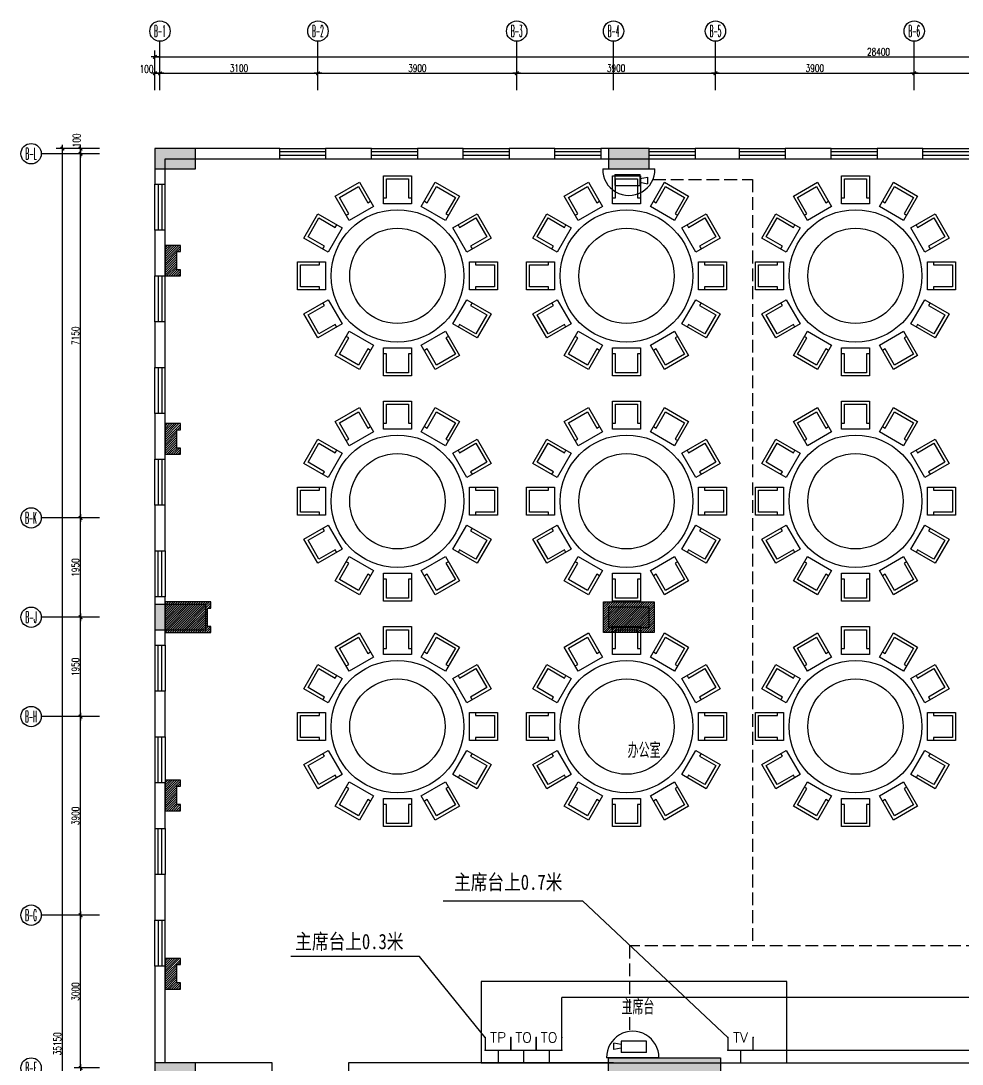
# Model space of a CAD drawing. Extents: x -41969 to 449372, y 65390 to 759577.
# Drawn here: x 178495 to 196965, y 720168 to 740650 of the extents above; entities that cross this region are included whole.
import ezdxf
from ezdxf.enums import TextEntityAlignment as Align

# ---------------------------------------------------------------- set-up
doc = ezdxf.new("R2010")
doc.units = 0
doc.header["$LTSCALE"] = 1000
doc.header["$MEASUREMENT"] = 0
doc.linetypes.add('DASH', pattern=[0.35, 0.25, -0.1])
for name, color, linetype in [('0-电气文字', 6, 'Continuous'), ('AXIS_TEXT', 7, 'Continuous'), ('EQUIP-通讯', 241, 'Continuous'), ('IN-furn', 8, 'Continuous'), ('jg新结构柱', 9, 'Continuous'), ('WALL', 7, 'Continuous'), ('WINDOW', 2, 'Continuous'), ('WINDOW_TEXT', 7, 'Continuous'), ('WIRE-照明', 120, 'Continuous'), ('安保设备SA', 241, 'Continuous'), ('标注', 1, 'Continuous')]:
    doc.layers.add(name, color=color, linetype=linetype)
doc.styles.add('-宋体', font='', dxfattribs={"width": 1.3})
doc.styles.add('_TCH_AXIS', font='COMPLEX', dxfattribs={"bigfont": 'GBCBIG'})
doc.styles.add('_TEL_DIM', font='SIMPLEX', dxfattribs={"width": 0.8, "height": 3.5, "bigfont": 'HZTXT'})
doc.styles.add('COMPLEX', font='complex_.ttf')
doc.styles.add('DIM_FONT', font='SIMPLEX', dxfattribs={"width": 0.7, "bigfont": 'GBCBIG'})
doc.styles.add('SIMPLEX', font='SIMPLEX.SHX')
doc.styles.get("Standard").update_dxf_attribs({"font": 'gbenor.shx', "bigfont": 'gbcbig.shx'})
doc.styles.get('-宋体').set_extended_font_data('NSimSun')
doc.linetypes.add('TV', pattern='A,2.8,-0.1,["TV",_TEL_DIM,S=0.07,R=0,X=0,Y=-0.1],-0.52', length=3.42)
doc.dimstyles.new('DIMN', dxfattribs={"dimtxt": 300, "dimasz": 1, "dimexe": 250, "dimexo": 0, "dimgap": 150, "dimtad": 1, "dimdec": 0, "dimzin": 0, "dimdsep": 46, "dimtxsty": 'DIM_FONT', "dimblk": '_DIMX', "dimcen": 0.09, "dimclrd": 1, "dimclrt": 7, "dimadec": 0, "dimazin": 0, "dimtfac": 1, "dimtdec": 0, "dimtix": 1, "dimtmove": 2, "dimatfit": 3, "dimldrblk": '_DIMX', "dimfxl": 0, "dimtolj": 1, "dimtzin": 0, "dimarcsym": 0})

# ---------------------------------------------------------------- blocks, each defined once
blk = doc.blocks.new('*U35')
blk.add_lwpolyline([(-275, -275), (-275, 275), (275, 275), (275, -275)], close=True)
blk.add_lwpolyline([(155, -275), (155, -215), (-215, -215), (-215, 215), (155, 215), (155, 275)])
blk = doc.blocks.new('*U36')
at = {"color": 0, "linetype": 'ByBlock', "lineweight": -2}
for p, rotation in [((407628, -741958, 0), 299.9999999999331), ((408472, -741732, 0), 269.9999999999397), ((409316, -741958, 0), 239.9999999999465), ((407011, -742576, 0), 329.9999999999264), ((409933, -742576, 0), 209.9999999999531), ((410159, -743419, 0), 180), ((407011, -744263, 0), 29.9999999999933), ((409933, -744263, 0), 149.9999999999665), ((407628, -744880, 0), 59.99999999998658), ((409316, -744880, 0), 119.9999999999732), ((408472, -745107, 0), 89.99999999997988)]:
    blk.add_blockref('*U35', p, dxfattribs=dict(at, rotation=rotation))
blk.add_blockref('*U35', (406785, -743419, 0), dxfattribs=at)
blk = doc.blocks.new('*U37')
blk.add_circle((1962, 1962, 0), 1300)
at = {"color": 8}
blk.add_circle((1962, 1962, 0), 936, dxfattribs=at)
blk.add_blockref('*U36', (-406510, 745382), dxfattribs=at)
blk = doc.blocks.new('asdsdggf54554')
at = {"layer": 'jg新结构柱'}
h = blk.add_hatch(color=256, dxfattribs=at)
h.paths.add_polyline_path([(-88250, -2243116), (-88771, -2243116), (-88771, -2243366), (-88250, -2243366)])
h.paths.add_polyline_path([(-77521, -2218066), (-77521, -2217666), (-78321, -2217666), (-78321, -2218066)])
h.paths.add_polyline_path([(-86921, -2218066), (-86921, -2217666), (-87721, -2217666), (-87721, -2218066)])
h.paths.add_polyline_path([(-86971, -2243366), (-87550, -2243366), (-87550, -2243116), (-87221, -2243116), (-87221, -2240916), (-86971, -2240916)])
h.paths.add_polyline_path([(-86921, -2235516), (-89271, -2235516), (-89271, -2235816), (-87221, -2235816), (-87221, -2237016), (-86921, -2237016)])
h.paths.add_polyline_path([(-85221, -2240666), (-85221, -2240016), (-84971, -2240016), (-84971, -2240416), (-83121, -2240416), (-83121, -2240666)])
h.paths.add_polyline_path([(-77521, -2240666), (-77521, -2240016), (-77771, -2240016), (-77771, -2240416), (-79171, -2240416), (-79171, -2240666)])
h.paths.add_polyline_path([(-77521, -2224816), (-77521, -2225466), (-77821, -2225466), (-77821, -2225116), (-79171, -2225116), (-79171, -2224816)])
h.paths.add_polyline_path([(-85321, -2224816), (-85321, -2225516), (-85021, -2225516), (-85021, -2225116), (-83571, -2225116), (-83571, -2224816)])
h.paths.add_polyline_path([(-83571, -2232566), (-83571, -2232866), (-84921, -2232866), (-84921, -2233416), (-85221, -2233416), (-85221, -2232016), (-84921, -2232016), (-84921, -2232566)])
h.paths.add_polyline_path([(-79171, -2232566), (-79171, -2232866), (-77821, -2232866), (-77821, -2233416), (-77521, -2233416), (-77521, -2232016), (-77821, -2232016), (-77821, -2232566)])
h.paths.add_polyline_path([(-76121, -2243116), (-76721, -2243116), (-76721, -2243366), (-76371, -2243366), (-76371, -2244766), (-76121, -2244766)])
h.paths.add_polyline_path([(-79221, -2244766), (-79421, -2244766), (-79421, -2243366), (-79821, -2243366), (-79821, -2243116), (-78821, -2243116), (-78821, -2243366), (-79221, -2243366)])
h.paths.add_polyline_path([(-76371, -2252166), (-76121, -2252166), (-76121, -2251916), (-76121, -2250466), (-76371, -2250466)])
h.paths.add_polyline_path([(-83096, -2245116), (-83346, -2245116), (-83346, -2245366), (-83346, -2247366), (-83096, -2247366)])
h.paths.add_polyline_path([(-79221, -2251166), (-79421, -2251166), (-79421, -2252566), (-79821, -2252566), (-79821, -2252816), (-78821, -2252816), (-78821, -2252566), (-79221, -2252566)])
h.paths.add_polyline_path([(-83121, -2251166), (-83321, -2251166), (-83321, -2252516), (-83721, -2252516), (-83721, -2252816), (-82721, -2252816), (-82721, -2252516), (-83121, -2252516)])
h.paths.add_polyline_path([(-95021, -2243416), (-95021, -2242116), (-94721, -2242116), (-94721, -2243116), (-93371, -2243116), (-93371, -2243416)])
h.paths.add_polyline_path([(-97021, -2235516), (-94821, -2235516), (-94821, -2235816), (-96721, -2235816), (-96721, -2237266), (-97021, -2237266)])
h.paths.add_polyline_path([(-96771, -2243365), (-97421, -2243365), (-97421, -2243115), (-97021, -2243115), (-97021, -2241665), (-96771, -2241665)])
h.paths.add_polyline_path([(-91171, -2247015), (-90871, -2247015), (-90871, -2245415), (-90521, -2245415), (-90521, -2245115), (-91521, -2245115), (-91521, -2245415), (-91171, -2245415)])
h.paths.add_polyline_path([(-90871, -2251166), (-91171, -2251166), (-91171, -2252516), (-91721, -2252516), (-91721, -2252816), (-90321, -2252816), (-90321, -2252516), (-90871, -2252516)])
h.paths.add_polyline_path([(-98946, -2245116), (-98696, -2245116), (-98696, -2245366), (-98696, -2247366), (-98946, -2247366)])
h.paths.add_polyline_path([(-105671, -2252166), (-105921, -2252166), (-105921, -2251916), (-105921, -2250466), (-105671, -2250466)])
h.paths.add_polyline_path([(-98721, -2251166), (-98921, -2251166), (-98921, -2252516), (-99321, -2252516), (-99321, -2252816), (-98321, -2252816), (-98321, -2252516), (-98721, -2252516)])
h.paths.add_polyline_path([(-102621, -2251166), (-102821, -2251166), (-102821, -2252566), (-103221, -2252566), (-103221, -2252816), (-102221, -2252816), (-102221, -2252566), (-102621, -2252566)])
h.paths.add_polyline_path([(-105921, -2243116), (-105321, -2243116), (-105321, -2243366), (-105671, -2243366), (-105671, -2244766), (-105921, -2244766)])
h.paths.add_polyline_path([(-102821, -2244765), (-102621, -2244765), (-102621, -2243365), (-102221, -2243365), (-102221, -2243115), (-103221, -2243115), (-103221, -2243365), (-102821, -2243365)])
h.paths.add_polyline_path([(-105121, -2236016), (-105121, -2235616), (-105921, -2235616), (-105921, -2236016)])
h.paths.add_polyline_path([(-96221, -2218066), (-96221, -2217666), (-97021, -2217666), (-97021, -2218066)])
h.paths.add_polyline_path([(-105121, -2218066), (-105121, -2217666), (-105921, -2217666), (-105921, -2218066)])
h = blk.add_hatch(color=256, dxfattribs=at)
h.paths.add_polyline_path([(-104921, -2226616), (-105921, -2226616), (-105921, -2227116), (-104921, -2227116)])
h.paths.add_polyline_path([(-96221, -2226666), (-97021, -2226666), (-97021, -2227066), (-96221, -2227066)])
h.paths.add_polyline_path([(-86921, -2226616), (-87921, -2226616), (-87921, -2227116), (-86921, -2227116)])
for points in [[(-105121, -2218066), (-105121, -2217666), (-105921, -2217666), (-105921, -2218066)], [(-96221, -2218066), (-96221, -2217666), (-97021, -2217666), (-97021, -2218066)], [(-104921, -2227116), (-104921, -2226616), (-105921, -2226616), (-105921, -2227116)], [(-96221, -2227066), (-96221, -2226666), (-97021, -2226666), (-97021, -2227066)], [(-105121, -2236016), (-105121, -2235616), (-105921, -2235616), (-105921, -2236016)], [(-97021, -2235516), (-94821, -2235516), (-94821, -2235816), (-96721, -2235816), (-96721, -2237266), (-97021, -2237266)]]:
    blk.add_lwpolyline(points, close=True, dxfattribs=at)
blk = doc.blocks.new('_AXISO')
blk.add_circle((0, 0), 0.5)
at = {"layer": 'AXIS_TEXT', "style": 'COMPLEX', "width": 1.041667}
blk.add_attdef('A', text='', height=0.56, dxfattribs=at).set_placement((-0.25, -0.28), (0.25, -0.28), align=Align.FIT)
blk = doc.blocks.new('_DIMX')
blk.add_line((-150, 0), (150, 0))
at = {"const_width": 50}
blk.add_lwpolyline([(-70, -70), (70, 70)], dxfattribs=at)
blk = doc.blocks.new('*D64')
at = {"layer": 'Defpoints', "color": 0}
for p in [(86179, -2131215), (86079, -2131549), (86179, -2131549)]:
    blk.add_point(p, dxfattribs=at)
at = {"layer": '标注', "color": 0, "lineweight": -2}
for p, q in [((86079, -2131549), (86079, -2131090)), ((86179, -2131549), (86179, -2131090))]:
    blk.add_line(p, q, dxfattribs=at)
at = {"layer": '标注', "color": 1, "lineweight": -2}
blk.add_line((86080, -2131215), (86179, -2131215), dxfattribs=at)
at = {"layer": '标注', "color": 1, "lineweight": -2, "xscale": 0.5, "yscale": 0.5, "zscale": 0.5, "rotation": 180}
blk.add_blockref('_DIMX', (86079, -2131215), dxfattribs=at)
at = {"layer": '标注', "color": 1, "lineweight": -2, "xscale": 0.5, "yscale": 0.5, "zscale": 0.5}
blk.add_blockref('_DIMX', (86179, -2131215), dxfattribs=at)
at = {"layer": '标注', "color": 7, "insert": (85915, -2131132), "char_height": 150, "attachment_point": 5, "style": 'DIM_FONT'}
blk.add_mtext('\\A1;100', dxfattribs=at)
blk = doc.blocks.new('*D65')
at = {"layer": 'Defpoints', "color": 0}
for p in [(89279, -2131215), (86179, -2131549), (89279, -2131549)]:
    blk.add_point(p, dxfattribs=at)
at = {"layer": '标注', "color": 0, "lineweight": -2}
for p, q in [((86179, -2131549), (86179, -2131090)), ((89279, -2131549), (89279, -2131090))]:
    blk.add_line(p, q, dxfattribs=at)
at = {"layer": '标注', "color": 1, "lineweight": -2}
blk.add_line((86180, -2131215), (89279, -2131215), dxfattribs=at)
at = {"layer": '标注', "color": 1, "lineweight": -2, "xscale": 0.5, "yscale": 0.5, "zscale": 0.5, "rotation": 180}
blk.add_blockref('_DIMX', (86179, -2131215), dxfattribs=at)
at = {"layer": '标注', "color": 1, "lineweight": -2, "xscale": 0.5, "yscale": 0.5, "zscale": 0.5}
blk.add_blockref('_DIMX', (89279, -2131215), dxfattribs=at)
at = {"layer": '标注', "color": 7, "insert": (87729, -2131115), "char_height": 150, "attachment_point": 5, "style": 'DIM_FONT'}
blk.add_mtext('\\A1;3100', dxfattribs=at)
blk = doc.blocks.new('*D66')
at = {"layer": 'Defpoints', "color": 0}
for p in [(93179, -2131215), (89279, -2131549), (93179, -2131549)]:
    blk.add_point(p, dxfattribs=at)
at = {"layer": '标注', "color": 0, "lineweight": -2}
for p, q in [((89279, -2131549), (89279, -2131090)), ((93179, -2131549), (93179, -2131090))]:
    blk.add_line(p, q, dxfattribs=at)
at = {"layer": '标注', "color": 1, "lineweight": -2}
blk.add_line((89280, -2131215), (93179, -2131215), dxfattribs=at)
at = {"layer": '标注', "color": 1, "lineweight": -2, "xscale": 0.5, "yscale": 0.5, "zscale": 0.5, "rotation": 180}
blk.add_blockref('_DIMX', (89279, -2131215), dxfattribs=at)
at = {"layer": '标注', "color": 1, "lineweight": -2, "xscale": 0.5, "yscale": 0.5, "zscale": 0.5}
blk.add_blockref('_DIMX', (93179, -2131215), dxfattribs=at)
at = {"layer": '标注', "color": 7, "insert": (91229, -2131115), "char_height": 150, "attachment_point": 5, "style": 'DIM_FONT'}
blk.add_mtext('\\A1;3900', dxfattribs=at)
blk = doc.blocks.new('*D67')
at = {"layer": 'Defpoints', "color": 0}
for p in [(97079, -2131215), (93179, -2131549), (97079, -2131549)]:
    blk.add_point(p, dxfattribs=at)
at = {"layer": '标注', "color": 0, "lineweight": -2}
for p, q in [((93179, -2131549), (93179, -2131090)), ((97079, -2131549), (97079, -2131090))]:
    blk.add_line(p, q, dxfattribs=at)
at = {"layer": '标注', "color": 1, "lineweight": -2}
blk.add_line((93180, -2131215), (97079, -2131215), dxfattribs=at)
at = {"layer": '标注', "color": 1, "lineweight": -2, "xscale": 0.5, "yscale": 0.5, "zscale": 0.5, "rotation": 180}
blk.add_blockref('_DIMX', (93179, -2131215), dxfattribs=at)
at = {"layer": '标注', "color": 1, "lineweight": -2, "xscale": 0.5, "yscale": 0.5, "zscale": 0.5}
blk.add_blockref('_DIMX', (97079, -2131215), dxfattribs=at)
at = {"layer": '标注', "color": 7, "insert": (95129, -2131115), "char_height": 150, "attachment_point": 5, "style": 'DIM_FONT'}
blk.add_mtext('\\A1;3900', dxfattribs=at)
blk = doc.blocks.new('*D68')
at = {"layer": 'Defpoints', "color": 0}
for p in [(100979, -2131215), (97079, -2131549), (100979, -2131549)]:
    blk.add_point(p, dxfattribs=at)
at = {"layer": '标注', "color": 0, "lineweight": -2}
for p, q in [((97079, -2131549), (97079, -2131090)), ((100979, -2131549), (100979, -2131090))]:
    blk.add_line(p, q, dxfattribs=at)
at = {"layer": '标注', "color": 1, "lineweight": -2}
blk.add_line((97080, -2131215), (100979, -2131215), dxfattribs=at)
at = {"layer": '标注', "color": 1, "lineweight": -2, "xscale": 0.5, "yscale": 0.5, "zscale": 0.5, "rotation": 180}
blk.add_blockref('_DIMX', (97079, -2131215), dxfattribs=at)
at = {"layer": '标注', "color": 1, "lineweight": -2, "xscale": 0.5, "yscale": 0.5, "zscale": 0.5}
blk.add_blockref('_DIMX', (100979, -2131215), dxfattribs=at)
at = {"layer": '标注', "color": 7, "insert": (99029, -2131115), "char_height": 150, "attachment_point": 5, "style": 'DIM_FONT'}
blk.add_mtext('\\A1;3900', dxfattribs=at)
blk = doc.blocks.new('*D69')
at = {"layer": 'Defpoints', "color": 0}
for p in [(104879, -2131215), (100979, -2131549), (104879, -2131549)]:
    blk.add_point(p, dxfattribs=at)
at = {"layer": '标注', "color": 0, "lineweight": -2}
for p, q in [((100979, -2131549), (100979, -2131090)), ((104879, -2131549), (104879, -2131090))]:
    blk.add_line(p, q, dxfattribs=at)
at = {"layer": '标注', "color": 1, "lineweight": -2}
blk.add_line((100980, -2131215), (104879, -2131215), dxfattribs=at)
at = {"layer": '标注', "color": 1, "lineweight": -2, "xscale": 0.5, "yscale": 0.5, "zscale": 0.5, "rotation": 180}
blk.add_blockref('_DIMX', (100979, -2131215), dxfattribs=at)
at = {"layer": '标注', "color": 1, "lineweight": -2, "xscale": 0.5, "yscale": 0.5, "zscale": 0.5}
blk.add_blockref('_DIMX', (104879, -2131215), dxfattribs=at)
at = {"layer": '标注', "color": 7, "insert": (102929, -2131115), "char_height": 150, "attachment_point": 5, "style": 'DIM_FONT'}
blk.add_mtext('\\A1;3900', dxfattribs=at)
blk = doc.blocks.new('*D74')
at = {"layer": 'Defpoints', "color": 0}
for p in [(114479, -2130894), (86079, -2131549), (114479, -2131549)]:
    blk.add_point(p, dxfattribs=at)
at = {"layer": '标注', "color": 0, "lineweight": -2}
for p, q in [((86079, -2131549), (86079, -2130769)), ((114479, -2131549), (114479, -2130769))]:
    blk.add_line(p, q, dxfattribs=at)
at = {"layer": '标注', "color": 1, "lineweight": -2}
blk.add_line((86080, -2130894), (114479, -2130894), dxfattribs=at)
at = {"layer": '标注', "color": 1, "lineweight": -2, "xscale": 0.5, "yscale": 0.5, "zscale": 0.5, "rotation": 180}
blk.add_blockref('_DIMX', (86079, -2130894), dxfattribs=at)
at = {"layer": '标注', "color": 1, "lineweight": -2, "xscale": 0.5, "yscale": 0.5, "zscale": 0.5}
blk.add_blockref('_DIMX', (114479, -2130894), dxfattribs=at)
at = {"layer": '标注', "color": 7, "insert": (100279, -2130794), "char_height": 150, "attachment_point": 5, "style": 'DIM_FONT'}
blk.add_mtext('\\A1;28400', dxfattribs=at)
blk = doc.blocks.new('*D79')
at = {"layer": 'Defpoints', "color": 0}
for p in [(84621, -2147744), (84989, -2147744), (84989, -2150744)]:
    blk.add_point(p, dxfattribs=at)
at = {"layer": '标注', "color": 0, "lineweight": -2}
for p, q in [((84989, -2147744), (84496, -2147744)), ((84989, -2150744), (84496, -2150744))]:
    blk.add_line(p, q, dxfattribs=at)
at = {"layer": '标注', "color": 1, "lineweight": -2}
blk.add_line((84621, -2150743), (84621, -2147744), dxfattribs=at)
at = {"layer": '标注', "color": 1, "lineweight": -2, "xscale": 0.5, "yscale": 0.5, "zscale": 0.5}
for p, rotation in [((84621, -2147744), 90), ((84621, -2150744), 270)]:
    blk.add_blockref('_DIMX', p, dxfattribs=dict(at, rotation=rotation))
at = {"layer": '标注', "color": 7, "insert": (84521, -2149244), "char_height": 150, "attachment_point": 5, "rotation": 90, "style": 'DIM_FONT'}
blk.add_mtext('\\A1;3000', dxfattribs=at)
blk = doc.blocks.new('*D80')
at = {"layer": 'Defpoints', "color": 0}
for p in [(84621, -2143844), (84989, -2143844), (84989, -2147744)]:
    blk.add_point(p, dxfattribs=at)
at = {"layer": '标注', "color": 0, "lineweight": -2}
for p, q in [((84989, -2143844), (84496, -2143844)), ((84989, -2147744), (84496, -2147744))]:
    blk.add_line(p, q, dxfattribs=at)
at = {"layer": '标注', "color": 1, "lineweight": -2}
blk.add_line((84621, -2147743), (84621, -2143844), dxfattribs=at)
at = {"layer": '标注', "color": 1, "lineweight": -2, "xscale": 0.5, "yscale": 0.5, "zscale": 0.5}
for p, rotation in [((84621, -2143844), 90), ((84621, -2147744), 270)]:
    blk.add_blockref('_DIMX', p, dxfattribs=dict(at, rotation=rotation))
at = {"layer": '标注', "color": 7, "insert": (84521, -2145794), "char_height": 150, "attachment_point": 5, "rotation": 90, "style": 'DIM_FONT'}
blk.add_mtext('\\A1;3900', dxfattribs=at)
blk = doc.blocks.new('*D81')
at = {"layer": 'Defpoints', "color": 0}
for p in [(84621, -2141894), (84989, -2141894), (84989, -2143844)]:
    blk.add_point(p, dxfattribs=at)
at = {"layer": '标注', "color": 0, "lineweight": -2}
for p, q in [((84989, -2141894), (84496, -2141894)), ((84989, -2143844), (84496, -2143844))]:
    blk.add_line(p, q, dxfattribs=at)
at = {"layer": '标注', "color": 1, "lineweight": -2}
blk.add_line((84621, -2143843), (84621, -2141894), dxfattribs=at)
at = {"layer": '标注', "color": 1, "lineweight": -2, "xscale": 0.5, "yscale": 0.5, "zscale": 0.5}
for p, rotation in [((84621, -2141894), 90), ((84621, -2143844), 270)]:
    blk.add_blockref('_DIMX', p, dxfattribs=dict(at, rotation=rotation))
at = {"layer": '标注', "color": 7, "insert": (84521, -2142869), "char_height": 150, "attachment_point": 5, "rotation": 90, "style": 'DIM_FONT'}
blk.add_mtext('\\A1;1950', dxfattribs=at)
blk = doc.blocks.new('*D82')
at = {"layer": 'Defpoints', "color": 0}
for p in [(84621, -2139944), (84989, -2139944), (84989, -2141894)]:
    blk.add_point(p, dxfattribs=at)
at = {"layer": '标注', "color": 0, "lineweight": -2}
for p, q in [((84989, -2139944), (84496, -2139944)), ((84989, -2141894), (84496, -2141894))]:
    blk.add_line(p, q, dxfattribs=at)
at = {"layer": '标注', "color": 1, "lineweight": -2}
blk.add_line((84621, -2141893), (84621, -2139944), dxfattribs=at)
at = {"layer": '标注', "color": 1, "lineweight": -2, "xscale": 0.5, "yscale": 0.5, "zscale": 0.5}
for p, rotation in [((84621, -2139944), 90), ((84621, -2141894), 270)]:
    blk.add_blockref('_DIMX', p, dxfattribs=dict(at, rotation=rotation))
at = {"layer": '标注', "color": 7, "insert": (84521, -2140919), "char_height": 150, "attachment_point": 5, "rotation": 90, "style": 'DIM_FONT'}
blk.add_mtext('\\A1;1950', dxfattribs=at)
blk = doc.blocks.new('*D83')
at = {"layer": 'Defpoints', "color": 0}
for p in [(84621, -2132794), (84989, -2132794), (84989, -2139944)]:
    blk.add_point(p, dxfattribs=at)
at = {"layer": '标注', "color": 0, "lineweight": -2}
for p, q in [((84989, -2132794), (84496, -2132794)), ((84989, -2139944), (84496, -2139944))]:
    blk.add_line(p, q, dxfattribs=at)
at = {"layer": '标注', "color": 1, "lineweight": -2}
blk.add_line((84621, -2139943), (84621, -2132794), dxfattribs=at)
at = {"layer": '标注', "color": 1, "lineweight": -2, "xscale": 0.5, "yscale": 0.5, "zscale": 0.5}
for p, rotation in [((84621, -2132794), 90), ((84621, -2139944), 270)]:
    blk.add_blockref('_DIMX', p, dxfattribs=dict(at, rotation=rotation))
at = {"layer": '标注', "color": 7, "insert": (84521, -2136369), "char_height": 150, "attachment_point": 5, "rotation": 90, "style": 'DIM_FONT'}
blk.add_mtext('\\A1;7150', dxfattribs=at)
blk = doc.blocks.new('*D84')
at = {"layer": 'Defpoints', "color": 0}
for p in [(84621, -2132694), (84989, -2132694), (84989, -2132794)]:
    blk.add_point(p, dxfattribs=at)
at = {"layer": '标注', "color": 0, "lineweight": -2}
for p, q in [((84989, -2132694), (84496, -2132694)), ((84989, -2132794), (84496, -2132794))]:
    blk.add_line(p, q, dxfattribs=at)
at = {"layer": '标注', "color": 1, "lineweight": -2}
blk.add_line((84621, -2132793), (84621, -2132694), dxfattribs=at)
at = {"layer": '标注', "color": 1, "lineweight": -2, "xscale": 0.5, "yscale": 0.5, "zscale": 0.5}
for p, rotation in [((84621, -2132694), 90), ((84621, -2132794), 270)]:
    blk.add_blockref('_DIMX', p, dxfattribs=dict(at, rotation=rotation))
at = {"layer": '标注', "color": 7, "insert": (84542, -2132532), "char_height": 150, "attachment_point": 5, "rotation": 90, "style": 'DIM_FONT'}
blk.add_mtext('\\A1;100', dxfattribs=at)
blk = doc.blocks.new('*D85')
at = {"layer": 'Defpoints', "color": 0}
for p in [(84265, -2132694), (84989, -2132694), (84989, -2167844)]:
    blk.add_point(p, dxfattribs=at)
at = {"layer": '标注', "color": 0, "lineweight": -2}
for p, q in [((84989, -2132694), (84140, -2132694)), ((84989, -2167844), (84140, -2167844))]:
    blk.add_line(p, q, dxfattribs=at)
at = {"layer": '标注', "color": 1, "lineweight": -2}
blk.add_line((84265, -2167843), (84265, -2132694), dxfattribs=at)
at = {"layer": '标注', "color": 1, "lineweight": -2, "xscale": 0.5, "yscale": 0.5, "zscale": 0.5}
for p, rotation in [((84265, -2132694), 90), ((84265, -2167844), 270)]:
    blk.add_blockref('_DIMX', p, dxfattribs=dict(at, rotation=rotation))
at = {"layer": '标注', "color": 7, "insert": (84165, -2150269), "char_height": 150, "attachment_point": 5, "rotation": 90, "style": 'DIM_FONT'}
blk.add_mtext('\\A1;35150', dxfattribs=at)
blk = doc.blocks.new('A$C76632AF1')
at = {"layer": 'WALL'}
h = blk.add_hatch(dxfattribs=at)
h.set_pattern_fill('ANSI31', color=8, scale=20)
h.set_pattern_definition([(45, (-367983.16, 2079910.842), (-22.4506403, 22.4506403), [])])
h.paths.add_polyline_path([(0, 600), (0, 0), (900, 0), (900, 120), (830, 120), (830, 480), (900, 480), (900, 600)])
at = {"layer": 'WALL', "color": 2}
blk.add_lwpolyline([(0, 600), (0, 0), (900, 0), (900, 120), (830, 120), (830, 480), (900, 480), (900, 600), (0, 600)], dxfattribs=at)
blk = doc.blocks.new('A$C1F3922E6')
at = {"layer": 'WALL'}
h = blk.add_hatch(dxfattribs=at)
h.set_pattern_fill('ANSI31', color=8, scale=20)
h.set_pattern_definition([(45, (-368583.165, 2079910.84), (-22.4506403, 22.4506403), [])])
h.paths.add_polyline_path([(0, 600), (0, 0), (300, 0), (300, 120), (230, 120), (230, 480), (300, 480), (300, 600)])
at = {"layer": 'WALL', "color": 2}
blk.add_lwpolyline([(0, 600), (0, 0), (300, 0), (300, 120), (230, 120), (230, 480), (300, 480), (300, 600), (0, 600)], dxfattribs=at)
blk = doc.blocks.new('_wblk')
for p, q in [((-0.5, 0.5), (0.5, 0.5)), ((0.5, 0.167), (-0.5, 0.167)), ((0.5, -0.167), (-0.5, -0.167)), ((-0.5, -0.5), (0.5, -0.5))]:
    blk.add_line(p, q)
at = {"layer": 'WINDOW_TEXT', "style": 'SIMPLEX', "flags": 9}
blk.add_attdef('A', text='', height=1, dxfattribs=at).set_placement((0, 1.5), align=Align.MIDDLE)
blk = doc.blocks.new('A$C59FF3FA0')
at = {"layer": '安保设备SA'}
for p, q in [((0, 724), (1426, 724)), ((334, 575), (334, 273)), ((334, 575), (1024, 575)), ((1024, 273), (1024, 575)), ((1024, 461), (1224, 500)), ((1024, 361), (1224, 322)), ((1224, 500), (1224, 322)), ((334, 273), (1024, 273))]:
    blk.add_line(p, q, dxfattribs=at)
blk.add_ellipse((713, 713), major_axis=(-713, 11), ratio=1, start_param=0.00047, end_param=3.17192, dxfattribs=at)
blk = doc.blocks.new('$equip$00001802')
for p, q in [((-0.5, 0.499), (-0.5, 0.999)), ((0.5, 0.999), (0.5, 0.499)), ((0.5, 0.499), (-0.5, 0.499)), ((0, 0.5), (0, 0))]:
    blk.add_line(p, q)
for p in [(-0.5, 0.999), (0.5, 0.999), (-0.5, 0.499), (0.5, 0.499), (0, 0)]:
    blk.add_point(p)
at = {"color": 7, "style": '_TEL_DIM'}
blk.add_attdef('$TEXT$', text='', height=0.4, dxfattribs=at).set_placement((0, 0.999), align=Align.MIDDLE_CENTER)
at = {"color": 7, "style": '_TEL_DIM', "flags": 1}
blk.add_attdef('A', text='', height=0.00002, dxfattribs=at).set_placement((0, 0), align=Align.MIDDLE_CENTER)
blk = doc.blocks.new('$equip$00001847')
for p, q in [((-0.5, 0.499), (-0.5, 0.999)), ((0.5, 0.999), (0.5, 0.499)), ((0.5, 0.499), (-0.5, 0.499)), ((0, 0.5), (0, 0))]:
    blk.add_line(p, q)
for p in [(-0.5, 0.999), (0.5, 0.999), (-0.5, 0.499), (0.5, 0.499), (0, 0)]:
    blk.add_point(p)
at = {"color": 7, "style": '_TEL_DIM'}
blk.add_attdef('$TEXT$', text='', height=0.4, dxfattribs=at).set_placement((0, 0.999), align=Align.MIDDLE_CENTER)
at = {"color": 7, "style": '_TEL_DIM', "flags": 1}
blk.add_attdef('A', text='', height=0.00002, dxfattribs=at).set_placement((0, 0), align=Align.MIDDLE_CENTER)
blk = doc.blocks.new('A$C1C350876')
at = {"layer": '标注', "color": 1}
for p, q in [((-13675.4, 25529.8), (-13675.4, 26492.7)), ((-10575.4, 25529.8), (-10575.4, 26492.7)), ((-6675.4, 25529.8), (-6675.4, 26492.7)), ((-4775.4, 25529.8), (-4775.4, 26492.7)), ((-2775.4, 25529.8), (-2775.4, 26492.7)), ((1124.6, 25529.8), (1124.6, 26492.7)), ((-14865.3, 24285), (-16005.3, 24285)), ((-14865.3, 17135), (-16005.3, 17135)), ((-14865.3, 15185), (-16005.3, 15185)), ((-14865.3, 13235), (-16005.3, 13235)), ((-14865.3, 9335), (-16005.3, 9335))]:
    blk.add_line(p, q, dxfattribs=at)
for centre in [(-16205.3, 24285), (-16205.3, 17135), (-16205.3, 15185), (-16205.3, 13235), (-16205.3, 9335), (-16205.3, 6335)]:
    blk.add_circle(centre, 200, dxfattribs=at)
ref = blk.add_blockref('_AXISO', (-13675.4, 26692.7), dxfattribs=dict(at, xscale=400, yscale=400, zscale=400))
ref.add_attrib('A', 'B-1', dxfattribs={"layer": 'AXIS_TEXT', "height": 226.27, "style": '_TCH_AXIS', "width": 0.368421}).set_placement((-13788.5, 26579.6), (-13562.2, 26579.6), align=Align.FIT)
ref = blk.add_blockref('_AXISO', (-10575.4, 26692.7), dxfattribs=dict(at, xscale=400, yscale=400, zscale=400))
ref.add_attrib('A', 'B-2', dxfattribs={"layer": 'AXIS_TEXT', "height": 226.27, "style": '_TCH_AXIS', "width": 0.33871}).set_placement((-10688.5, 26579.6), (-10462.2, 26579.6), align=Align.FIT)
ref = blk.add_blockref('_AXISO', (-6675.4, 26692.7), dxfattribs=dict(at, xscale=400, yscale=400, zscale=400))
ref.add_attrib('A', 'B-3', dxfattribs={"layer": 'AXIS_TEXT', "height": 226.27, "style": '_TCH_AXIS', "width": 0.33871}).set_placement((-6788.5, 26579.6), (-6562.2, 26579.6), align=Align.FIT)
ref = blk.add_blockref('_AXISO', (-4775.4, 26692.7), dxfattribs=dict(at, xscale=400, yscale=400, zscale=400))
ref.add_attrib('A', 'B-4', dxfattribs={"layer": 'AXIS_TEXT', "height": 226.27, "style": '_TCH_AXIS', "width": 0.328125}).set_placement((-4888.5, 26579.6), (-4662.2, 26579.6), align=Align.FIT)
ref = blk.add_blockref('_AXISO', (-2775.4, 26692.7), dxfattribs=dict(at, xscale=400, yscale=400, zscale=400))
ref.add_attrib('A', 'B-5', dxfattribs={"layer": 'AXIS_TEXT', "height": 226.27, "style": '_TCH_AXIS', "width": 0.33871}).set_placement((-2888.5, 26579.6), (-2662.2, 26579.6), align=Align.FIT)
ref = blk.add_blockref('_AXISO', (1124.6, 26692.7), dxfattribs=dict(at, xscale=400, yscale=400, zscale=400))
ref.add_attrib('A', 'B-6', dxfattribs={"layer": 'AXIS_TEXT', "height": 226.27, "style": '_TCH_AXIS', "width": 0.33871}).set_placement((1011.5, 26579.6), (1237.8, 26579.6), align=Align.FIT)
at = {"layer": '标注', "color": 0, "style": '_TCH_AXIS'}
for s, width, p, p2 in [('B-L', 0.333333, (-16318.5, 24171.9), (-16092.2, 24171.9)), ('B-K', 0.313433, (-16318.5, 17021.9), (-16092.2, 17021.9)), ('B-J', 0.355932, (-16318.5, 15071.9), (-16092.2, 15071.9)), ('B-H', 0.308824, (-16318.5, 13121.9), (-16092.2, 13121.9)), ('B-G', 0.318182, (-16318.5, 9221.9), (-16092.2, 9221.9)), ('B-F', 0.328125, (-16318.5, 6221.9), (-16092.2, 6221.9))]:
    blk.add_text(s, height=226.27, dxfattribs=dict(at, width=width)).set_placement(p, p2, align=Align.FIT)
at = {"layer": '标注', "color": 1}
for p1, p2, distance, picture, middle in [((-13775.4, 25529.8), (14624.6, 25529.8), 654.9, '*D74', (424.6, 26284.7)), ((-13675.4, 25529.8), (-10575.4, 25529.8), 333.8, '*D65', (-12125.4, 25963.6)), ((-10575.4, 25529.8), (-6675.4, 25529.8), 333.8, '*D66', (-8625.4, 25963.6)), ((-6675.4, 25529.8), (-2775.4, 25529.8), 333.8, '*D67', (-4725.4, 25963.6)), ((-2775.4, 25529.8), (1124.6, 25529.8), 333.8, '*D68', (-825.4, 25963.6)), ((1124.6, 25529.8), (5024.6, 25529.8), 333.8, '*D69', (3074.6, 25963.6)), ((-14865.3, -10765), (-14865.3, 24385), 724.2, '*D85', (-15689.5, 6810)), ((-14865.3, 17135), (-14865.3, 24285), 368.2, '*D83', (-15333.4, 20710)), ((-14865.3, 15185), (-14865.3, 17135), 368.2, '*D82', (-15333.4, 16160)), ((-14865.3, 13235), (-14865.3, 15185), 368.2, '*D81', (-15333.4, 14210)), ((-14865.3, 9335), (-14865.3, 13235), 368.2, '*D80', (-15333.4, 11285)), ((-14865.3, 6335), (-14865.3, 9335), 368.2, '*D79', (-15333.4, 7835))]:
    dim = blk.add_aligned_dim(p1=p1, p2=p2, distance=distance, dimstyle='DIMN', override={"dimscale": 0.5, "dimgap": 50}, dxfattribs=at)
    dim.commit()
    dim.dimension.update_dxf_attribs({"geometry": picture, "text_midpoint": middle, "insert": (-99854.4, 2157078.9)})
for base, p1, p2, angle, picture, middle in [((-13675.4, 25863.6), (-13775.4, 25529.8), (-13675.4, 25529.8), 0, '*D64', (-13939, 25947.1)), ((-15233.4, 24385), (-14865.3, 24285), (-14865.3, 24385), 90, '*D84', (-15312.1, 24546.5))]:
    dim = blk.add_linear_dim(base=base, p1=p1, p2=p2, angle=angle, dimstyle='DIMN', override={"dimscale": 0.5, "dimgap": 50}, dxfattribs=at)
    dim.commit()
    dim.dimension.update_dxf_attribs({"geometry": picture, "text_midpoint": middle, "dimtype": 129, "insert": (-99854.4, 2157078.9)})

msp = doc.modelspace()

# ---------------------------------------------------------------- hatches: boundary and pattern name
at = {"layer": 'WALL'}
h = msp.add_hatch(dxfattribs=at)
h.set_pattern_fill('ANSI31', color=8, scale=20, angle=180)
h.set_pattern_definition([(225, (95045.818, 2870836.152), (22.4506403, -22.4506403), [])])
h.paths.add_polyline_path([(189924.9, 729242.2), (190924.9, 729242.2), (190924.9, 728642.2), (189924.9, 728642.2)])

# ---------------------------------------------------------------- linework, layer by layer
at = {"layer": '0-电气文字', "linetype": 'Continuous'}
for p, q in [((186782.1, 723373.8), (189513.7, 723373.8)), ((189513.7, 723373.8), (192364.7, 720691.7)), ((186317.1, 722277.7), (183791.6, 722277.7)), ((187608.8, 720691.7), (186317.1, 722277.7))]:
    msp.add_line(p, q, dxfattribs=at)
at = {"layer": 'IN-furn'}
msp.add_lwpolyline([(187524.9, 720192.2), (193524.9, 720192.2), (193524.9, 721792.2), (187524.9, 721792.2)], close=True, dxfattribs=at)
at = {"layer": 'WALL'}
for p, q in [((183574.9, 738142.2), (181124.9, 738142.2)), ((181124.9, 738142.2), (181124.9, 737442.2)), ((183574.9, 737942.2), (183574.9, 738142.2)), ((185374.9, 738142.2), (184474.9, 738142.2)), ((184474.9, 738142.2), (184474.9, 737942.2)), ((185374.9, 737942.2), (185374.9, 738142.2)), ((187174.9, 738142.2), (186274.9, 738142.2)), ((186274.9, 738142.2), (186274.9, 737942.2)), ((187174.9, 737942.2), (187174.9, 738142.2)), ((188974.9, 738142.2), (188074.9, 738142.2)), ((188074.9, 738142.2), (188074.9, 737942.2)), ((188974.9, 737942.2), (188974.9, 738142.2)), ((190824.9, 738142.2), (189874.9, 738142.2)), ((189874.9, 738142.2), (189874.9, 737942.2)), ((190824.9, 737942.2), (190824.9, 738142.2)), ((192594.9, 738142.2), (191724.9, 738142.2)), ((191724.9, 738142.2), (191724.9, 737942.2)), ((192594.9, 737942.2), (192594.9, 738142.2)), ((194394.9, 738142.2), (193494.9, 738142.2)), ((193494.9, 738142.2), (193494.9, 737942.2)), ((194394.9, 737942.2), (194394.9, 738142.2)), ((196194.9, 738142.2), (195294.9, 738142.2)), ((195294.9, 738142.2), (195294.9, 737942.2)), ((196194.9, 737942.2), (196194.9, 738142.2)), ((181324.9, 737942.2), (183574.9, 737942.2)), ((181324.9, 737442.2), (181324.9, 737942.2)), ((184474.9, 737942.2), (185374.9, 737942.2)), ((186274.9, 737942.2), (187174.9, 737942.2)), ((188074.9, 737942.2), (188974.9, 737942.2)), ((189874.9, 737942.2), (190824.9, 737942.2)), ((191724.9, 737942.2), (192594.9, 737942.2)), ((193494.9, 737942.2), (194394.9, 737942.2)), ((195294.9, 737942.2), (196194.9, 737942.2)), ((181124.9, 737442.2), (181324.9, 737442.2)), ((181324.9, 736542.2), (181124.9, 736542.2)), ((181124.9, 736542.2), (181124.9, 735642.2)), ((181324.9, 735642.2), (181324.9, 736542.2)), ((181124.9, 735642.2), (181324.9, 735642.2)), ((181324.9, 734742.2), (181124.9, 734742.2)), ((181124.9, 734742.2), (181124.9, 733842.2)), ((181324.9, 733842.2), (181324.9, 734742.2)), ((181124.9, 733842.2), (181324.9, 733842.2)), ((181324.9, 732942.2), (181124.9, 732942.2)), ((181124.9, 732942.2), (181124.9, 732042.2)), ((181324.9, 732042.2), (181324.9, 732942.2)), ((181124.9, 732042.2), (181324.9, 732042.2)), ((181324.9, 731142.2), (181124.9, 731142.2)), ((181124.9, 731142.2), (181124.9, 730242.2)), ((181324.9, 730242.2), (181324.9, 731142.2)), ((181124.9, 730242.2), (181324.9, 730242.2)), ((181324.9, 729342.2), (181124.9, 729342.2)), ((181124.9, 729342.2), (181124.9, 728392.2)), ((181324.9, 728392.2), (181324.9, 729342.2)), ((181124.9, 728392.2), (181324.9, 728392.2)), ((181324.9, 727492.2), (181124.9, 727492.2)), ((181124.9, 727492.2), (181124.9, 726592.2)), ((181324.9, 726592.2), (181324.9, 727492.2)), ((181124.9, 726592.2), (181324.9, 726592.2)), ((181324.9, 725692.2), (181124.9, 725692.2)), ((181124.9, 725692.2), (181124.9, 724792.2)), ((181324.9, 724792.2), (181324.9, 725692.2)), ((181124.9, 724792.2), (181324.9, 724792.2)), ((181324.9, 723892.2), (181124.9, 723892.2)), ((181124.9, 723892.2), (181124.9, 722992.2)), ((181324.9, 722992.2), (181324.9, 723892.2)), ((181124.9, 722992.2), (181324.9, 722992.2)), ((181324.9, 722092.2), (181124.9, 722092.2)), ((181124.9, 722092.2), (181124.9, 720092.2)), ((181324.9, 720192.2), (181324.9, 722092.2)), ((183424.9, 720192.2), (181324.9, 720192.2)), ((183424.9, 719992.2), (183424.9, 720192.2)), ((190124.9, 720192.2), (184924.9, 720192.2)), ((184924.9, 720192.2), (184924.9, 719992.2)), ((190124.9, 720192.2), (192124.9, 720192.2)), ((192124.9, 720192.2), (199824.9, 720192.2))]:
    msp.add_line(p, q, dxfattribs=at)
at = {"layer": 'WALL', "color": 2}
msp.add_lwpolyline([(189924.9, 729242.2), (190924.9, 729242.2), (190924.9, 728642.2), (189924.9, 728642.2)], close=True, dxfattribs=at)
at = {"layer": 'WIRE-照明', "linetype": 'DASH'}
for p, q in [((190898.9, 737538.5), (192854, 737538.5)), ((192854, 737538.5), (192854, 722492.7)), ((200792.1, 722492.7), (190436.2, 722492.7)), ((190436.2, 722492.7), (190436.2, 720808.7))]:
    msp.add_line(p, q, dxfattribs=at)
at = {"layer": 'WIRE-照明'}
for p in [(200792.1, 721475.1), (189108.8, 720691.7)]:
    msp.add_line(p, (189108.8, 721475.1), dxfattribs=at)
at = {"layer": 'WIRE-照明', "color": 120, "linetype": 'TV', "ltscale": 0.5}
msp.add_line((192864.7, 720441.7), (200804, 720441.7), dxfattribs=at)

# ---------------------------------------------------------------- block references
at = {"layer": 'EQUIP-通讯'}
ref = msp.add_blockref('$equip$00001847', (187858.8, 720192.2), dxfattribs=dict(at, xscale=-500, yscale=500, zscale=500))
ref.add_attrib('$TEXT$', 'TP', dxfattribs={"layer": '0', "color": 7, "height": 200, "style": '_TEL_DIM'}).set_placement((187858.8, 720691.7), align=Align.MIDDLE_CENTER)
ref = msp.add_blockref('$equip$00001847', (188358.8, 720192.2), dxfattribs=dict(at, xscale=-500, yscale=500, zscale=500))
ref.add_attrib('$TEXT$', 'TO', dxfattribs={"layer": '0', "color": 7, "height": 200, "style": '_TEL_DIM'}).set_placement((188358.8, 720691.7), align=Align.MIDDLE_CENTER)
ref = msp.add_blockref('$equip$00001847', (188858.8, 720192.2), dxfattribs=dict(at, xscale=-500, yscale=500, zscale=500))
ref.add_attrib('$TEXT$', 'TO', dxfattribs={"layer": '0', "color": 7, "height": 200, "style": '_TEL_DIM'}).set_placement((188858.8, 720691.7), align=Align.MIDDLE_CENTER)
ref = msp.add_blockref('$equip$00001802', (192614.7, 720192.2), dxfattribs=dict(at, xscale=-499.9999999999995, yscale=500, zscale=500, rotation=1.004784855318519e-05))
ref.add_attrib('$TEXT$', 'TV', dxfattribs={"layer": '0', "color": 7, "height": 200, "style": '_TEL_DIM'}).set_placement((192614.7, 720691.7), align=Align.MIDDLE_CENTER)
at = {"layer": 'IN-furn'}
for p in [(183922.2, 733681.2, 0), (188416.5, 733681.2, 0), (192910.9, 733681.2, 0), (183922.2, 729256.9, 0), (188416.5, 729256.9, 0), (192910.9, 729256.9, 0), (183922.2, 724832.5, 0), (188416.5, 724832.5, 0), (192910.9, 724832.5, 0)]:
    msp.add_blockref('*U37', p, dxfattribs=at)
at = {"layer": 'jg新结构柱'}
msp.add_blockref('asdsdggf54554', (287045.8, 2955807.7), dxfattribs=at)
at = {"layer": 'WALL'}
for name, p in [('A$C1F3922E6', (181324.9, 735642.2)), ('A$C1F3922E6', (181324.9, 732142.2)), ('A$C76632AF1', (181324.9, 728642.2)), ('A$C1F3922E6', (181324.9, 725142.2)), ('A$C1F3922E6', (181324.9, 721642.2))]:
    msp.add_blockref(name, p, dxfattribs=at)
at = {"layer": 'WINDOW'}
for p, xscale, yscale, zscale, rotation in [((184024.9, 738042.2), 899.9999999999999, 200, 900, 359.9999986493478), ((185824.9, 738042.2), 899.9999999999999, 200, 900, 359.9999986493478), ((187624.9, 738042.2), 899.9999999999999, 200, 900, 359.9999986493478), ((189424.9, 738042.2), 899.9999999999999, 200, 900, 359.9999986493478), ((191274.9, 738042.2), 899.9999999999999, 200, 900, 359.9999986493478), ((193044.9, 738042.2), 899.9999999999999, 200, 900, 359.9999986493478), ((194844.9, 738042.2), 899.9999999999999, 200, 900, 359.9999986493478), ((196644.9, 738042.2), 899.9999999999999, 200, 900, 359.9999986493478), ((181224.9, 736992.2), 900, 200, 900, 90.00000001203027), ((181224.9, 735192.2), 900, 200, 900, 90.00000001203027), ((181224.9, 733392.2), 900, 200, 900, 90.00000001203027), ((181224.9, 731592.2), 900, 200, 900, 90.00000001203027), ((181224.9, 729792.2), -900, -200, -900, 90.0000000120303), ((181224.9, 727942.2), -900, -200, -900, 90.0000000120303), ((181224.9, 726142.2), -900, -200, -900, 90.0000000120303), ((181224.9, 724342.2), -900, -200, -900, 90.0000000120303), ((181224.9, 722542.2), 900, -200, 900, 90.00000001203027)]:
    msp.add_blockref('_wblk', p, dxfattribs=dict(at, xscale=xscale, yscale=yscale, zscale=zscale, rotation=rotation))
at = {"layer": '安保设备SA', "xscale": 0.7195327877998388, "yscale": 0.7195327840745449, "zscale": 0.7195327856640003}
for p, rotation in [((189911.9, 737221.6), 5.710352248365912e-06), ((191014, 720812.9), 180.0000057103523)]:
    msp.add_blockref('A$C59FF3FA0', p, dxfattribs=dict(at, rotation=rotation))
at = {"layer": '标注'}
msp.add_blockref('A$C1C350876', (194900.2, 713757.2), dxfattribs=at)

# ---------------------------------------------------------------- texts
at = {"color": 9}
for s, p in [('办公室', (190401, 726177.5)), ('主席台', (190279.2, 721140.1))]:
    msp.add_text(s, height=300, dxfattribs=at).set_placement(p)
at = {"layer": '0-电气文字', "linetype": 'Continuous', "style": '-宋体', "width": 0.8}
for s, p in [('主席台上0.7米', (186994.6, 723590.5)), ('主席台上0.3米', (183877.1, 722425.4))]:
    msp.add_text(s, height=300, dxfattribs=at).set_placement(p)

doc.saveas('drawing.dxf')
